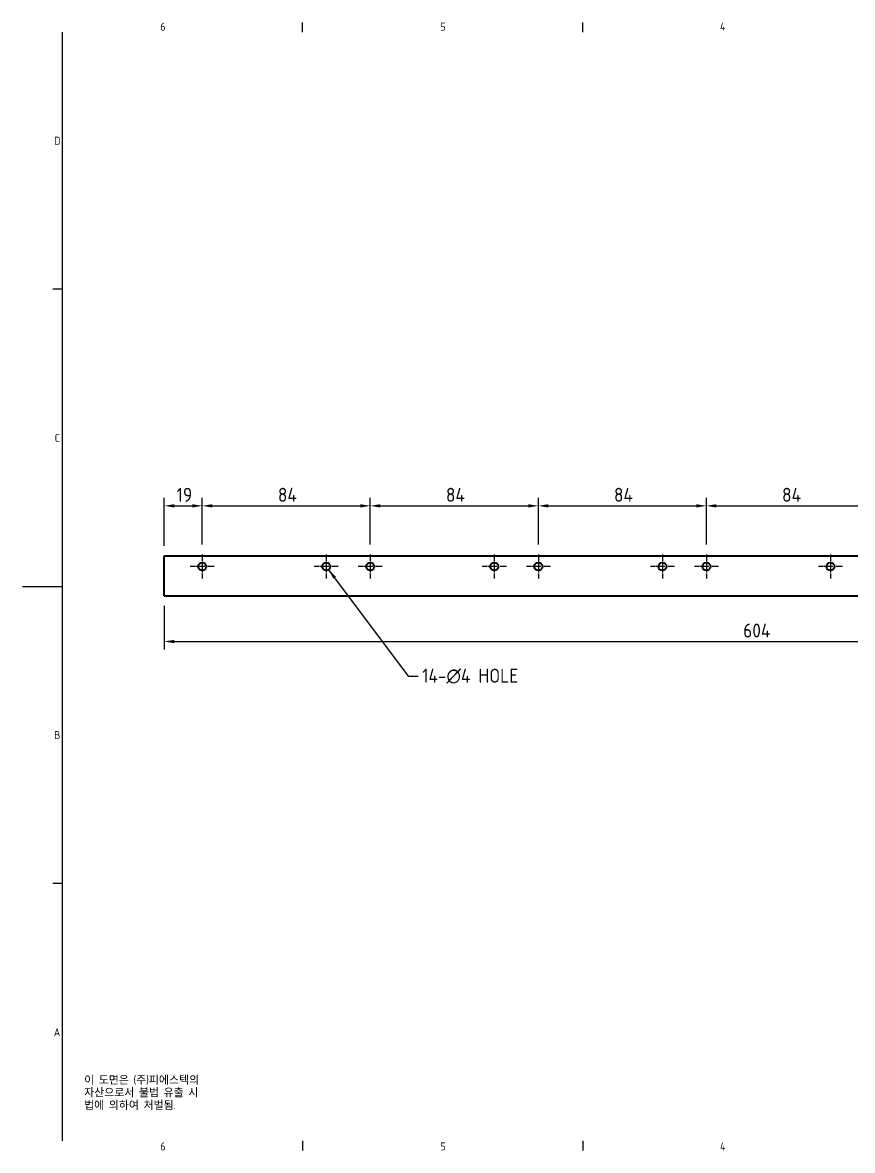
# Model space of a CAD drawing. Header units: millimetres. Extents: x 0 to 840, y 0 to 594.
# Drawn here: x 0 to 415, y 15 to 579 of the extents above; entities that cross this region are included whole.
import ezdxf

# ---------------------------------------------------------------- set-up
doc = ezdxf.new("R2010")
doc.units = ezdxf.units.MM
doc.header["$LTSCALE"] = 2
doc.linetypes.add('CHAIN', pattern=[0.35429999999999995, 0.2362, -0.0295, 0.0591, -0.0295])
doc.layers.get('0').update_dxf_attribs({"color": 3, "lineweight": 25})
for name, color, linetype, lineweight in [('가시적인 것(ISO)', 3, 'Continuous', 40), ('경계(ISO)', 7, 'Continuous', 25), ('기호(ISO)', 5, 'Continuous', 25), ('중심 표식(ISO)', 1, 'Continuous', 25), ('치수(ISO)', 2, 'Continuous', 25)]:
    doc.layers.add(name, color=color, linetype=linetype, lineweight=lineweight)
doc.styles.add('문자 텍스트_PSTEK_POSCO', font='isocp.shx')
doc.styles.add('치수 텍스트_PSTEK_POSCO', font='isocp.shx')
doc.dimstyles.new('치수_PSTEK_POSCO', dxfattribs={"dimscale": 2, "dimtxt": 3.5, "dimasz": 2.5, "dimexe": 2, "dimexo": 2.5, "dimgap": 1, "dimtad": 1, "dimrnd": 1e-08, "dimdsep": 46, "dimtxsty": '치수 텍스트_PSTEK_POSCO', "dimcen": 0.09, "dimdle": 10, "dimclrd": 7, "dimclre": 7, "dimclrt": 2, "dimadec": 1, "dimazin": 2, "dimtfac": 1, "dimtmove": 0, "dimatfit": 3, "dimfxl": 0, "dimtolj": 1, "dimlwd": -1, "dimlwe": -1, "dimarcsym": 0})
doc.dimstyles.new('치수_PSTEK_POSCO$7', dxfattribs={"dimscale": 2, "dimtxt": 3.5, "dimasz": 2.5, "dimexe": 2, "dimexo": 2.5, "dimgap": 1, "dimtad": 1, "dimrnd": 1e-08, "dimdsep": 46, "dimtxsty": '치수 텍스트_PSTEK_POSCO', "dimcen": 0.09, "dimdle": 10, "dimclrd": 7, "dimclre": 7, "dimclrt": 2, "dimadec": 1, "dimazin": 2, "dimtfac": 1, "dimtmove": 0, "dimatfit": 3, "dimfxl": 0, "dimtolj": 1, "dimlwd": -1, "dimlwe": -1, "dimarcsym": 0})

# ---------------------------------------------------------------- blocks, each defined once
blk = doc.blocks.new('경계 Default Border')
at = {"layer": '경계(ISO)'}
for p, q in [((70, 287.0000076293945), (70, 289.4000053405762)), ((140, 287.0000076293945), (140, 289.4000053405762)), ((10, 222.7499961853027), (7.599999904632568, 222.7499961853027)), ((10, 74.25000190734863), (7.599999904632568, 74.25000190734863)), ((70, 10), (70, 7.599999904632568)), ((140, 10), (140, 7.599999904632568))]:
    blk.add_line(p, q, dxfattribs=at)
at = {"layer": '경계(ISO)', "flags": 128}
for points in [[(10, 10), (10, 287.0000076293945)], [(0, 148.5000038146973), (10, 148.5000038146973)]]:
    blk.add_lwpolyline(points, dxfattribs=at)
at = {"layer": '경계(ISO)', "color": 2, "char_height": 2.000000029802322, "attachment_point": 7, "style": '문자 텍스트_PSTEK_POSCO'}
for s, insert in [('6', (34.42969299337596, 287.3809296778403)), ('5', (104.429692993376, 287.3809296778403)), ('4', (174.3156467487881, 287.4)), ('D', (7.918846742126641, 258.8559296629392)), ('C', (8.029692978474793, 184.6059296629392)), ('B', (7.918846742126641, 110.3559296629392)), ('A', (7.809600509898342, 36.12023240455892)), ('6', (34.42969299337596, 7.580929648038)), ('5', (104.429692993376, 7.580929648038)), ('4', (174.3156467487881, 7.599999970197677))]:
    blk.add_mtext(s, dxfattribs=dict(at, insert=insert))
blk = doc.blocks.new('*D22')
at = {"layer": 'Defpoints', "color": 0}
for p in [(89.81222460870012, 337.3039460115539), (70.81222460870012, 312.3219294136731), (89.81222460870012, 312.9719294136731)]:
    blk.add_point(p, dxfattribs=at)
at = {"layer": '치수(ISO)', "color": 7}
for p, q in [((70.81222460870012, 317.3219294136731), (70.81222460870012, 341.3039460115539)), ((89.81222460870012, 317.9719294136731), (89.81222460870012, 341.3039460115539)), ((75.81222460870012, 337.3039460115539), (84.81222460870012, 337.3039460115539))]:
    blk.add_line(p, q, dxfattribs=at)
for points in [[(75.81222460870012, 338.1372793448872), (75.81222460870012, 336.4706126782206), (70.81222460870012, 337.3039460115539)], [(84.81222460870012, 338.1372793448872), (84.81222460870012, 336.4706126782206), (89.81222460870012, 337.3039460115539)]]:
    blk.add_solid(points, dxfattribs=at)
at = {"layer": '치수(ISO)', "color": 2, "insert": (77.01664743219398, 342.8039460115539), "char_height": 7, "attachment_point": 4, "style": '치수 텍스트_PSTEK_POSCO'}
blk.add_mtext('\\A1;19', dxfattribs=at)
blk = doc.blocks.new('*D23')
at = {"layer": 'Defpoints', "color": 0}
for p in [(173.8122246087001, 337.3039460115539), (89.81222460870012, 312.9719294136731), (173.8122246087001, 312.9719294136731)]:
    blk.add_point(p, dxfattribs=at)
at = {"layer": '치수(ISO)', "color": 7}
for p, q in [((89.81222460870012, 317.9719294136731), (89.81222460870012, 341.3039460115539)), ((173.8122246087001, 317.9719294136731), (173.8122246087001, 341.3039460115539)), ((94.81222460870012, 337.3039460115539), (168.8122246087001, 337.3039460115539))]:
    blk.add_line(p, q, dxfattribs=at)
for points in [[(94.81222460870012, 338.1372793448872), (94.81222460870012, 336.4706126782206), (89.81222460870012, 337.3039460115539)], [(168.8122246087001, 338.1372793448872), (168.8122246087001, 336.4706126782206), (173.8122246087001, 337.3039460115539)]]:
    blk.add_solid(points, dxfattribs=at)
at = {"layer": '치수(ISO)', "color": 2, "insert": (127.6322246087001, 342.8039460115539), "char_height": 7, "attachment_point": 4, "style": '치수 텍스트_PSTEK_POSCO'}
blk.add_mtext('\\A1;84', dxfattribs=at)
blk = doc.blocks.new('*D24')
at = {"layer": 'Defpoints', "color": 0}
for p in [(257.8122246087001, 337.3039460115539), (173.8122246087001, 312.9719294136731), (257.8122246087001, 312.9719294136731)]:
    blk.add_point(p, dxfattribs=at)
at = {"layer": '치수(ISO)', "color": 7}
for p, q in [((173.8122246087001, 317.9719294136731), (173.8122246087001, 341.3039460115539)), ((257.8122246087001, 317.9719294136731), (257.8122246087001, 341.3039460115539)), ((178.8122246087001, 337.3039460115539), (252.8122246087001, 337.3039460115539))]:
    blk.add_line(p, q, dxfattribs=at)
for points in [[(178.8122246087001, 338.1372793448872), (178.8122246087001, 336.4706126782206), (173.8122246087001, 337.3039460115539)], [(252.8122246087001, 338.1372793448872), (252.8122246087001, 336.4706126782206), (257.8122246087001, 337.3039460115539)]]:
    blk.add_solid(points, dxfattribs=at)
at = {"layer": '치수(ISO)', "color": 2, "insert": (211.6322246087001, 342.8039460115539), "char_height": 7, "attachment_point": 4, "style": '치수 텍스트_PSTEK_POSCO'}
blk.add_mtext('\\A1;84', dxfattribs=at)
blk = doc.blocks.new('*D25')
at = {"layer": 'Defpoints', "color": 0}
for p in [(341.8122246087, 337.3039460115539), (257.8122246087001, 312.9719294136731), (341.8122246087, 312.9719294136731)]:
    blk.add_point(p, dxfattribs=at)
at = {"layer": '치수(ISO)', "color": 7}
for p, q in [((257.8122246087001, 317.9719294136731), (257.8122246087001, 341.3039460115539)), ((341.8122246087, 317.9719294136731), (341.8122246087, 341.3039460115539)), ((262.8122246087001, 337.3039460115539), (336.8122246087, 337.3039460115539))]:
    blk.add_line(p, q, dxfattribs=at)
for points in [[(262.8122246087001, 338.1372793448872), (262.8122246087001, 336.4706126782206), (257.8122246087001, 337.3039460115539)], [(336.8122246087, 338.1372793448872), (336.8122246087, 336.4706126782206), (341.8122246087, 337.3039460115539)]]:
    blk.add_solid(points, dxfattribs=at)
at = {"layer": '치수(ISO)', "color": 2, "insert": (295.6322246087001, 342.8039460115539), "char_height": 7, "attachment_point": 4, "style": '치수 텍스트_PSTEK_POSCO'}
blk.add_mtext('\\A1;84', dxfattribs=at)
blk = doc.blocks.new('*D26')
at = {"layer": 'Defpoints', "color": 0}
for p in [(425.8122246087001, 337.3039460115539), (341.8122246087, 312.9719294136731), (425.8122246087001, 312.9719294136731)]:
    blk.add_point(p, dxfattribs=at)
at = {"layer": '치수(ISO)', "color": 7}
for p, q in [((341.8122246087, 317.9719294136731), (341.8122246087, 341.3039460115539)), ((425.8122246087001, 317.9719294136731), (425.8122246087001, 341.3039460115539)), ((346.8122246087, 337.3039460115539), (420.8122246087001, 337.3039460115539))]:
    blk.add_line(p, q, dxfattribs=at)
for points in [[(346.8122246087, 338.1372793448872), (346.8122246087, 336.4706126782206), (341.8122246087, 337.3039460115539)], [(420.8122246087001, 338.1372793448872), (420.8122246087001, 336.4706126782206), (425.8122246087001, 337.3039460115539)]]:
    blk.add_solid(points, dxfattribs=at)
at = {"layer": '치수(ISO)', "color": 2, "insert": (379.6322246087, 342.8039460115539), "char_height": 7, "attachment_point": 4, "style": '치수 텍스트_PSTEK_POSCO'}
blk.add_mtext('\\A1;84', dxfattribs=at)
blk = doc.blocks.new('*D31')
at = {"layer": 'Defpoints', "color": 0}
for p in [(70.81222460870012, 292.3219294136731), (674.8122246087001, 292.3219294136731), (674.8122246087001, 269.4927751890197)]:
    blk.add_point(p, dxfattribs=at)
at = {"layer": '치수(ISO)', "color": 7}
for p, q in [((70.81222460870012, 287.3219294136731), (70.81222460870012, 265.4927751890197)), ((674.8122246087001, 287.3219294136731), (674.8122246087001, 265.4927751890197)), ((75.81222460870012, 269.4927751890197), (669.8122246087001, 269.4927751890197))]:
    blk.add_line(p, q, dxfattribs=at)
for points in [[(75.81222460870012, 270.326108522353), (75.81222460870012, 268.6594418556864), (70.81222460870012, 269.4927751890197)], [(669.8122246087001, 270.326108522353), (669.8122246087001, 268.6594418556864), (674.8122246087001, 269.4927751890197)]]:
    blk.add_solid(points, dxfattribs=at)
at = {"layer": '치수(ISO)', "color": 2, "insert": (360.2027757898024, 274.9927751890197), "char_height": 7, "attachment_point": 4, "style": '치수 텍스트_PSTEK_POSCO'}
blk.add_mtext('\\A1;604', dxfattribs=at)

msp = doc.modelspace()

# ---------------------------------------------------------------- linework, layer by layer
at = {"layer": '가시적인 것(ISO)'}
for p, q in [((70.81222460870016, 292.321929413673), (70.81222460870016, 312.3219294136731)), ((70.81222460870016, 312.3219294136731), (674.8122246087001, 312.3219294136731)), ((70.81222460870016, 292.321929413673), (674.8122246087001, 292.3219294136731))]:
    msp.add_line(p, q, dxfattribs=at)
for centre in [(89.81222460870015, 306.971929413673), (151.8122246087001, 306.971929413673), (173.8122246087001, 306.971929413673), (235.8122246087001, 306.971929413673), (257.8122246087001, 306.971929413673), (319.8122246087001, 306.9719294136731), (341.8122246087001, 306.971929413673), (403.8122246087, 306.9719294136731)]:
    msp.add_circle(centre, 2, dxfattribs=at)
at = {"layer": '중심 표식(ISO)', "linetype": 'CHAIN', "ltscale": 6.667144298553467}
for p, q in [((89.81222460870012, 312.9719294136731), (89.81222460870012, 300.971929413673)), ((151.8122246087001, 312.9719294136731), (151.8122246087001, 300.971929413673)), ((173.8122246087001, 312.9719294136731), (173.8122246087001, 300.971929413673)), ((235.8122246087001, 312.9719294136731), (235.8122246087001, 300.971929413673)), ((257.8122246087001, 312.9719294136731), (257.8122246087001, 300.971929413673)), ((319.8122246087001, 312.9719294136731), (319.8122246087001, 300.9719294136731)), ((341.8122246087, 312.9719294136731), (341.8122246087, 300.971929413673)), ((403.8122246087, 312.9719294136731), (403.8122246087, 300.9719294136731)), ((95.8122246087001, 306.971929413673), (83.81222460870012, 306.971929413673)), ((157.8122246087001, 306.971929413673), (145.8122246087001, 306.971929413673)), ((179.8122246087001, 306.971929413673), (167.8122246087001, 306.971929413673)), ((241.8122246087001, 306.971929413673), (229.8122246087001, 306.971929413673)), ((263.8122246087001, 306.971929413673), (251.8122246087001, 306.971929413673)), ((325.8122246087001, 306.9719294136731), (313.8122246087, 306.9719294136731)), ((347.8122246087, 306.971929413673), (335.8122246087, 306.971929413673)), ((409.8122246087001, 306.9719294136731), (397.8122246087, 306.9719294136731))]:
    msp.add_line(p, q, dxfattribs=at)

# ---------------------------------------------------------------- block references
at = {"xscale": 2, "yscale": 2, "zscale": 2}
msp.add_blockref('경계 Default Border', (0, 0), dxfattribs=at)

# ---------------------------------------------------------------- texts
at = {"layer": '기호(ISO)', "color": 2, "insert": (199.7354831196023, 252.1690110565579), "char_height": 6.99999988079071, "width": 56.64621003866195, "attachment_point": 4, "line_spacing_factor": 0.612500011920929, "style": '치수 텍스트_PSTEK_POSCO'}
msp.add_mtext('{14-\\fAIGDT|b0|i0;\\H7.0000;n\\fisocp|b0|i0;\\H7.0000;4 HOLE}', dxfattribs=at)
at = {"layer": '기호(ISO)', "color": 7, "insert": (30.78925080976877, 52.45654487984861), "char_height": 4.000000059604645, "width": 102.480276521085, "attachment_point": 1, "line_spacing_factor": 0.9442214369773865, "style": '문자 텍스트_PSTEK_POSCO'}
msp.add_mtext('{이 도면은 (주)피에스텍의\\P자산으로서 불법 유출 시 \\P법에 의하여 처벌됨.}', dxfattribs=at)

# ---------------------------------------------------------------- dimensions: what is measured, and where the dimension line sits
at = {"layer": '치수(ISO)', "color": 7}
for base, p1, p2, picture, middle in [((89.81222460870012, 337.3039460115539), (70.81222460870012, 312.3219294136731), (89.81222460870012, 312.9719294136731), '*D22', (80.41722460870012, 337.3039460115539)), ((173.8122246087001, 337.3039460115539), (89.81222460870012, 312.9719294136731), (173.8122246087001, 312.9719294136731), '*D23', (131.8322246087001, 337.3039460115539)), ((257.8122246087001, 337.3039460115539), (173.8122246087001, 312.9719294136731), (257.8122246087001, 312.9719294136731), '*D24', (215.8322246087001, 337.3039460115539)), ((341.8122246087, 337.3039460115539), (257.8122246087001, 312.9719294136731), (341.8122246087, 312.9719294136731), '*D25', (299.8322246087001, 337.3039460115539)), ((425.8122246087001, 337.3039460115539), (341.8122246087, 312.9719294136731), (425.8122246087001, 312.9719294136731), '*D26', (383.8322246087, 337.3039460115539)), ((674.8122246087001, 269.4927751890197), (70.81222460870012, 292.3219294136731), (674.8122246087001, 292.3219294136731), '*D31', (367.0622246087001, 269.4927751890197))]:
    dim = msp.add_linear_dim(base=base, p1=p1, p2=p2, angle=180, dimstyle='치수_PSTEK_POSCO', override={"dimdec": 2, "dimtp": 0, "dimtm": -0, "dimtdec": 2, "dimtofl": 0, "dimatfit": 1}, dxfattribs=at)
    dim.commit()
    dim.dimension.update_dxf_attribs({"geometry": picture, "text_midpoint": middle, "dimtype": 160})

# ---------------------------------------------------------------- leaders
at = {"layer": '기호(ISO)', "color": 7, "annotation_type": 0, "has_hookline": 1, "hookline_direction": 0, "text_width": 52.52032936050091}
msp.add_leader([(153.0045128897171, 305.3661745584882), (192.7354831196023, 252.1690110565579), (197.7354831196023, 252.1690110565579)], dimstyle='치수_PSTEK_POSCO$7', override={"dimtad": 0}, dxfattribs=at)

doc.saveas('drawing.dxf')
